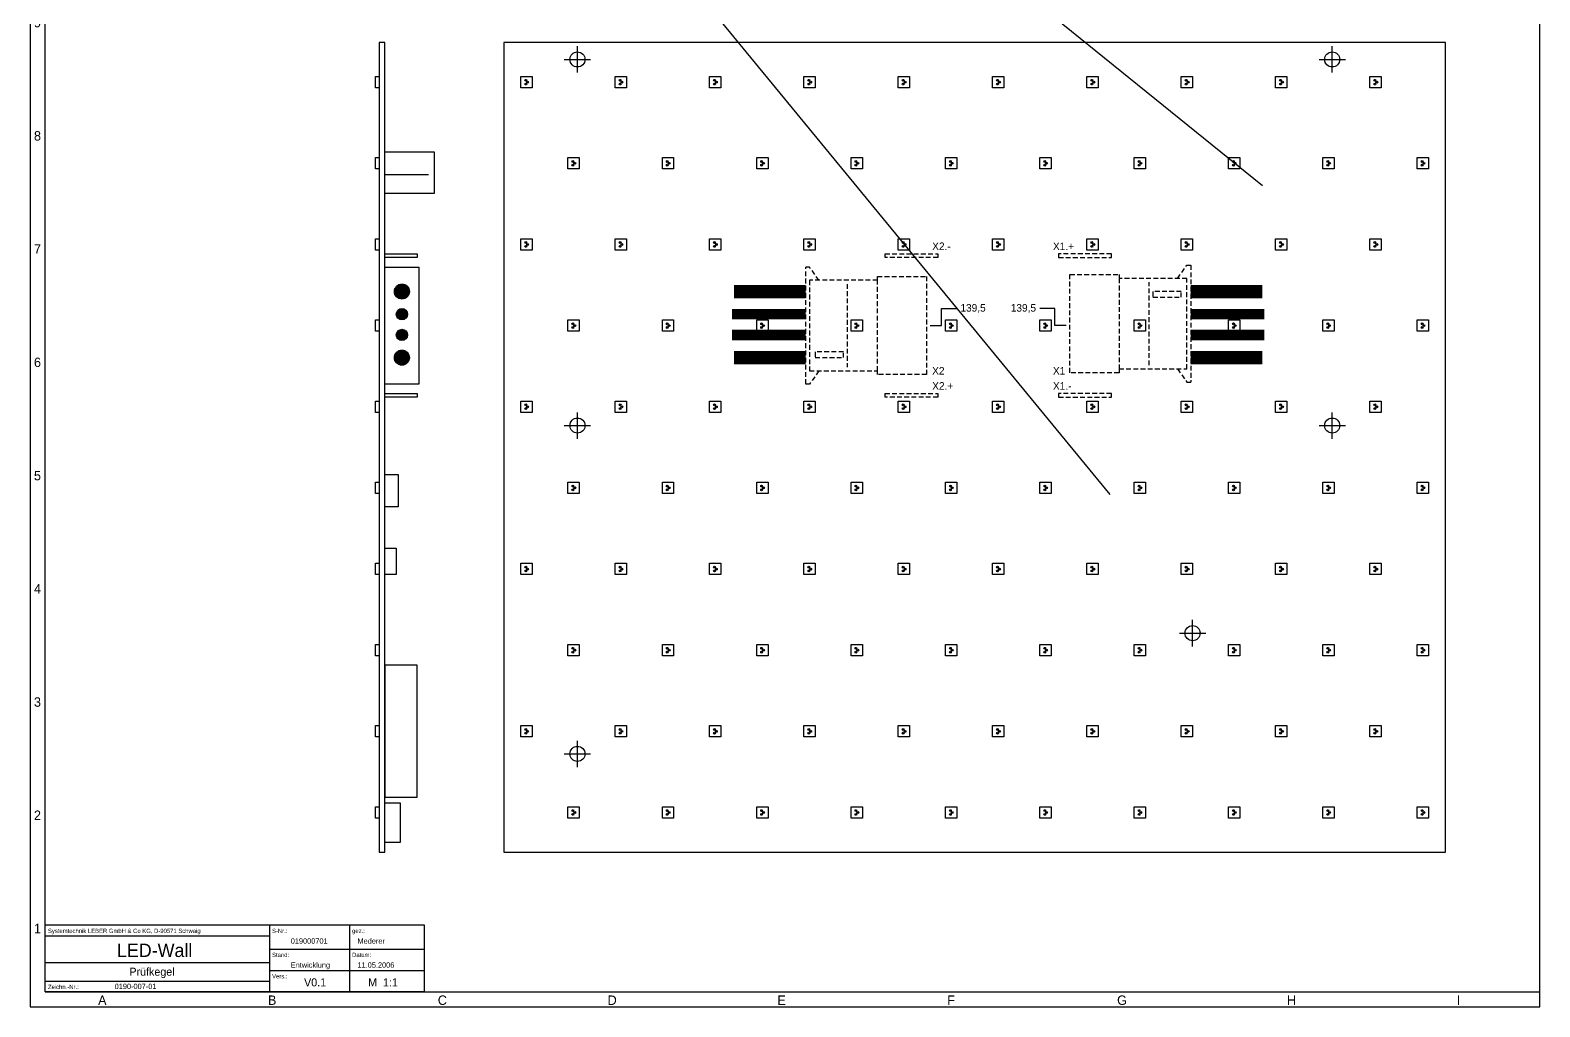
# Model space of a CAD drawing. Extents: x 1706 to 2109, y 700 to 1140.
# Drawn here: x 1705.6 to 2105.6, y 699.9 to 958.7 of the extents above; entities that cross this region are included whole.
import ezdxf
from ezdxf.enums import TextEntityAlignment as Align

# ---------------------------------------------------------------- set-up
doc = ezdxf.new("R2010")
doc.units = 0
doc.header["$LTSCALE"] = 0.2
doc.linetypes.add('VERDECKT', pattern=[9.525, 6.35, -3.175])
doc.layers.get('0').update_dxf_attribs({"linetype": 'CONTINUOUS'})
doc.layers.get('Defpoints').update_dxf_attribs({"linetype": 'CONTINUOUS'})
for name, color, linetype in [('Bemassung', 5, 'CONTINUOUS'), ('Platine', 7, 'CONTINUOUS'), ('RAHMEN', 5, 'CONTINUOUS'), ('Stecker Rückseite', 5, 'CONTINUOUS'), ('Strahlengang', 1, 'CONTINUOUS')]:
    doc.layers.add(name, color=color, linetype=linetype)
doc.dimstyles.get("Standard").update_dxf_attribs({"dimtxt": 2, "dimasz": 2, "dimexe": 1, "dimexo": 1, "dimgap": 0.5, "dimtad": 0, "dimdec": 1, "dimzin": 0, "dimtxsty": 'Standard', "dimcen": 0.5, "dimadec": 1, "dimazin": 0, "dimtfac": 1, "dimtdec": 1, "dimtofl": 0, "dimtmove": 0, "dimatfit": 3, "dimfxl": 0, "dimtolj": 1, "dimtzin": 0, "dimarcsym": 0})

# ---------------------------------------------------------------- blocks, each defined once
blk = doc.blocks.new('Schrift_N')
at = {"layer": 'RAHMEN'}
for p, q in [((41.87, 12.5), (41.87, 0)), ((56.87, 12.5), (56.87, 0)), ((-0.13, 10.5), (41.87, 10.5)), ((41.87, 8), (70.87, 8)), ((-0.13, 5.5), (41.87, 5.5)), ((41.87, 4), (70.87, 4)), ((-0.13, 2), (41.87, 2))]:
    blk.add_line(p, q, dxfattribs=at)
blk.add_lwpolyline([(-0.13, 12.5), (70.87, 12.5), (70.87, 0), (-0.13, 0)], close=True, dxfattribs=at)
for s, p in [('Systemtechnik LEBER GmbH & Co KG, D-90571 Schwaig', (0.37, 11)), ('S-Nr.:', (42.37, 11)), ('gez.:', (57.37, 11)), ('Stand:', (42.37, 6.5)), ('Datum:', (57.37, 6.5)), ('Vers.:', (42.37, 2.5)), ('Zeichn.-Nr.:', (0.37, 0.5))]:
    blk.add_text(s, height=0.8, dxfattribs=at).set_placement(p)
for tag, height, p in [('PROJEKT', 2.5, (20.37, 6.5)), ('BEZEICHNUNG', 1.5, (19.87, 3))]:
    blk.add_attdef(tag, text='', height=height, dxfattribs=at).set_placement(p, align=Align.CENTER)
for tag, p, height in [('SACHNUMMER', (45.87, 9), 1), ('BEARBEITER', (58.37, 9), 1), ('STAND', (45.87, 4.5), 1), ('DATUM', (58.37, 4.5), 1), ('ZEICHNG.-NR', (12.87, 0.5), 1), ('VERS', (48.37, 1), 1.5), ('MASST', (60.37, 1), 1.5)]:
    blk.add_attdef(tag, p, '', height=height, dxfattribs=at)
blk = doc.blocks.new('A3Q')
for q in [(4, 281), (400, 4)]:
    blk.add_line((4, 4), q)
blk.add_lwpolyline([(0, 0), (400, 0), (400, 281), (0, 281)], close=True)
for s, p in [('9', (1, 259.5)), ('8', (1, 229.5)), ('7', (1, 199.5)), ('6', (1, 169.5)), ('5', (1, 139.5)), ('4', (1, 109.5)), ('3', (1, 79.5)), ('2', (1, 49.5)), ('1', (1, 19.5)), ('A', (18, 0.5)), ('B', (63, 0.5)), ('C', (108, 0.5)), ('D', (153, 0.5)), ('E', (198, 0.5)), ('F', (243, 0.5)), ('G', (288, 0.5)), ('H', (333, 0.5)), ('I', (378, 0.5))]:
    blk.add_text(s, height=2.5).set_placement(p)
blk = doc.blocks.new('*D26')
at = {"layer": 'Bemassung', "color": 0, "lineweight": -2}
for p, q in [((1947.1, 880.4), (1947.1, 884.9)), ((1947.1, 884.9), (1951.1, 884.9)), ((1944.1, 880.4), (1947.1, 880.4))]:
    blk.add_line(p, q, dxfattribs=at)
at = {"layer": 'Defpoints', "color": 0}
for p in [(1951.1, 884.9), (1943.1, 880.4), (1831.1, 740.9)]:
    blk.add_point(p, dxfattribs=at)
at = {"layer": 'Bemassung', "color": 0, "insert": (1955.43, 884.9), "char_height": 2, "attachment_point": 5}
blk.add_mtext('\\A1;139,5', dxfattribs=at)
blk = doc.blocks.new('*D27')
at = {"layer": 'Bemassung', "color": 0, "lineweight": -2}
for p, q in [((1977.1, 884.9), (1973.1, 884.9)), ((1977.1, 880.4), (1977.1, 884.9)), ((1980.1, 880.4), (1977.1, 880.4))]:
    blk.add_line(p, q, dxfattribs=at)
at = {"layer": 'Defpoints', "color": 0}
for p in [(1973.1, 884.9), (1981.1, 880.4), (1831.1, 740.9)]:
    blk.add_point(p, dxfattribs=at)
at = {"layer": 'Bemassung', "color": 0, "insert": (1968.77, 884.9), "char_height": 2, "attachment_point": 5}
blk.add_mtext('\\A1;139,5', dxfattribs=at)

msp = doc.modelspace()

# ---------------------------------------------------------------- hatches: boundary and pattern name
at = {"layer": 'Platine'}
for color, points in [(1, [(1837.16, 945.38, 1), (1836.66, 945.38, 1)]), (5, [(1837.16, 944.38, 1), (1836.66, 944.38, 1)]), (3, [(1837.66, 944.88, 1), (1837.16, 944.88, 1)]), (1, [(1862.16, 945.38, 1), (1861.66, 945.38, 1)]), (5, [(1862.16, 944.38, 1), (1861.66, 944.38, 1)]), (3, [(1862.66, 944.88, 1), (1862.16, 944.88, 1)]), (1, [(1887.16, 945.38, 1), (1886.66, 945.38, 1)]), (5, [(1887.16, 944.38, 1), (1886.66, 944.38, 1)]), (3, [(1887.66, 944.88, 1), (1887.16, 944.88, 1)]), (1, [(1912.16, 945.38, 1), (1911.66, 945.38, 1)]), (5, [(1912.16, 944.38, 1), (1911.66, 944.38, 1)]), (3, [(1912.66, 944.88, 1), (1912.16, 944.88, 1)]), (1, [(1937.16, 945.38, 1), (1936.66, 945.38, 1)]), (5, [(1937.16, 944.38, 1), (1936.66, 944.38, 1)]), (3, [(1937.66, 944.88, 1), (1937.16, 944.88, 1)]), (1, [(1962.16, 945.38, 1), (1961.66, 945.38, 1)]), (5, [(1962.16, 944.38, 1), (1961.66, 944.38, 1)]), (3, [(1962.66, 944.88, 1), (1962.16, 944.88, 1)]), (1, [(1987.16, 945.38, 1), (1986.66, 945.38, 1)]), (5, [(1987.16, 944.38, 1), (1986.66, 944.38, 1)]), (3, [(1987.66, 944.88, 1), (1987.16, 944.88, 1)]), (1, [(2012.16, 945.38, 1), (2011.66, 945.38, 1)]), (5, [(2012.16, 944.38, 1), (2011.66, 944.38, 1)]), (3, [(2012.66, 944.88, 1), (2012.16, 944.88, 1)]), (1, [(2037.16, 945.38, 1), (2036.66, 945.38, 1)]), (5, [(2037.16, 944.38, 1), (2036.66, 944.38, 1)]), (3, [(2037.66, 944.88, 1), (2037.16, 944.88, 1)]), (1, [(2062.16, 945.38, 1), (2061.66, 945.38, 1)]), (5, [(2062.16, 944.38, 1), (2061.66, 944.38, 1)]), (3, [(2062.66, 944.88, 1), (2062.16, 944.88, 1)]), (1, [(1849.66, 923.88, 1), (1849.16, 923.88, 1)]), (1, [(1874.66, 923.88, 1), (1874.16, 923.88, 1)]), (1, [(1899.66, 923.88, 1), (1899.16, 923.88, 1)]), (1, [(1924.66, 923.88, 1), (1924.16, 923.88, 1)]), (1, [(1949.66, 923.88, 1), (1949.16, 923.88, 1)]), (1, [(1974.66, 923.88, 1), (1974.16, 923.88, 1)]), (1, [(1999.66, 923.88, 1), (1999.16, 923.88, 1)]), (1, [(2024.66, 923.88, 1), (2024.16, 923.88, 1)]), (1, [(2049.66, 923.88, 1), (2049.16, 923.88, 1)]), (1, [(2074.66, 923.88, 1), (2074.16, 923.88, 1)]), (5, [(1849.66, 922.88, 1), (1849.16, 922.88, 1)]), (3, [(1850.16, 923.38, 1), (1849.66, 923.38, 1)]), (5, [(1874.66, 922.88, 1), (1874.16, 922.88, 1)]), (3, [(1875.16, 923.38, 1), (1874.66, 923.38, 1)]), (5, [(1899.66, 922.88, 1), (1899.16, 922.88, 1)]), (3, [(1900.16, 923.38, 1), (1899.66, 923.38, 1)]), (5, [(1924.66, 922.88, 1), (1924.16, 922.88, 1)]), (3, [(1925.16, 923.38, 1), (1924.66, 923.38, 1)]), (5, [(1949.66, 922.88, 1), (1949.16, 922.88, 1)]), (3, [(1950.16, 923.38, 1), (1949.66, 923.38, 1)]), (5, [(1974.66, 922.88, 1), (1974.16, 922.88, 1)]), (3, [(1975.16, 923.38, 1), (1974.66, 923.38, 1)]), (5, [(1999.66, 922.88, 1), (1999.16, 922.88, 1)]), (3, [(2000.16, 923.38, 1), (1999.66, 923.38, 1)]), (5, [(2024.66, 922.88, 1), (2024.16, 922.88, 1)]), (3, [(2025.16, 923.38, 1), (2024.66, 923.38, 1)]), (5, [(2049.66, 922.88, 1), (2049.16, 922.88, 1)]), (3, [(2050.16, 923.38, 1), (2049.66, 923.38, 1)]), (5, [(2074.66, 922.88, 1), (2074.16, 922.88, 1)]), (3, [(2075.16, 923.38, 1), (2074.66, 923.38, 1)]), (1, [(1837.16, 902.38, 1), (1836.66, 902.38, 1)]), (5, [(1837.16, 901.38, 1), (1836.66, 901.38, 1)]), (3, [(1837.66, 901.88, 1), (1837.16, 901.88, 1)]), (1, [(1862.16, 902.38, 1), (1861.66, 902.38, 1)]), (5, [(1862.16, 901.38, 1), (1861.66, 901.38, 1)]), (3, [(1862.66, 901.88, 1), (1862.16, 901.88, 1)]), (1, [(1887.16, 902.38, 1), (1886.66, 902.38, 1)]), (5, [(1887.16, 901.38, 1), (1886.66, 901.38, 1)]), (3, [(1887.66, 901.88, 1), (1887.16, 901.88, 1)]), (1, [(1912.16, 902.38, 1), (1911.66, 902.38, 1)]), (5, [(1912.16, 901.38, 1), (1911.66, 901.38, 1)]), (3, [(1912.66, 901.88, 1), (1912.16, 901.88, 1)]), (1, [(1937.16, 902.38, 1), (1936.66, 902.38, 1)]), (5, [(1937.16, 901.38, 1), (1936.66, 901.38, 1)]), (3, [(1937.66, 901.88, 1), (1937.16, 901.88, 1)]), (1, [(1962.16, 902.38, 1), (1961.66, 902.38, 1)]), (5, [(1962.16, 901.38, 1), (1961.66, 901.38, 1)]), (3, [(1962.66, 901.88, 1), (1962.16, 901.88, 1)]), (1, [(1987.16, 902.38, 1), (1986.66, 902.38, 1)]), (5, [(1987.16, 901.38, 1), (1986.66, 901.38, 1)]), (3, [(1987.66, 901.88, 1), (1987.16, 901.88, 1)]), (1, [(2012.16, 902.38, 1), (2011.66, 902.38, 1)]), (5, [(2012.16, 901.38, 1), (2011.66, 901.38, 1)]), (3, [(2012.66, 901.88, 1), (2012.16, 901.88, 1)]), (1, [(2037.16, 902.38, 1), (2036.66, 902.38, 1)]), (5, [(2037.16, 901.38, 1), (2036.66, 901.38, 1)]), (3, [(2037.66, 901.88, 1), (2037.16, 901.88, 1)]), (1, [(2062.16, 902.38, 1), (2061.66, 902.38, 1)]), (5, [(2062.16, 901.38, 1), (2061.66, 901.38, 1)]), (3, [(2062.66, 901.88, 1), (2062.16, 901.88, 1)]), (1, [(1849.66, 880.88, 1), (1849.16, 880.88, 1)]), (5, [(1849.66, 879.88, 1), (1849.16, 879.88, 1)]), (3, [(1850.16, 880.38, 1), (1849.66, 880.38, 1)]), (1, [(1874.66, 880.88, 1), (1874.16, 880.88, 1)]), (5, [(1874.66, 879.88, 1), (1874.16, 879.88, 1)]), (3, [(1875.16, 880.38, 1), (1874.66, 880.38, 1)]), (1, [(1899.66, 880.88, 1), (1899.16, 880.88, 1)]), (5, [(1899.66, 879.88, 1), (1899.16, 879.88, 1)]), (3, [(1900.16, 880.38, 1), (1899.66, 880.38, 1)]), (1, [(1924.66, 880.88, 1), (1924.16, 880.88, 1)]), (5, [(1924.66, 879.88, 1), (1924.16, 879.88, 1)]), (3, [(1925.16, 880.38, 1), (1924.66, 880.38, 1)]), (1, [(1949.66, 880.88, 1), (1949.16, 880.88, 1)]), (5, [(1949.66, 879.88, 1), (1949.16, 879.88, 1)]), (3, [(1950.16, 880.38, 1), (1949.66, 880.38, 1)]), (1, [(1974.66, 880.88, 1), (1974.16, 880.88, 1)]), (5, [(1974.66, 879.88, 1), (1974.16, 879.88, 1)]), (3, [(1975.16, 880.38, 1), (1974.66, 880.38, 1)]), (1, [(1999.66, 880.88, 1), (1999.16, 880.88, 1)]), (5, [(1999.66, 879.88, 1), (1999.16, 879.88, 1)]), (3, [(2000.16, 880.38, 1), (1999.66, 880.38, 1)]), (1, [(2024.66, 880.88, 1), (2024.16, 880.88, 1)]), (5, [(2024.66, 879.88, 1), (2024.16, 879.88, 1)]), (3, [(2025.16, 880.38, 1), (2024.66, 880.38, 1)]), (1, [(2049.66, 880.88, 1), (2049.16, 880.88, 1)]), (5, [(2049.66, 879.88, 1), (2049.16, 879.88, 1)]), (3, [(2050.16, 880.38, 1), (2049.66, 880.38, 1)]), (1, [(2074.66, 880.88, 1), (2074.16, 880.88, 1)]), (5, [(2074.66, 879.88, 1), (2074.16, 879.88, 1)]), (3, [(2075.16, 880.38, 1), (2074.66, 880.38, 1)]), (1, [(1837.16, 859.38, 1), (1836.66, 859.38, 1)]), (5, [(1837.16, 858.38, 1), (1836.66, 858.38, 1)]), (3, [(1837.66, 858.88, 1), (1837.16, 858.88, 1)]), (1, [(1862.16, 859.38, 1), (1861.66, 859.38, 1)]), (5, [(1862.16, 858.38, 1), (1861.66, 858.38, 1)]), (3, [(1862.66, 858.88, 1), (1862.16, 858.88, 1)]), (1, [(1887.16, 859.38, 1), (1886.66, 859.38, 1)]), (5, [(1887.16, 858.38, 1), (1886.66, 858.38, 1)]), (3, [(1887.66, 858.88, 1), (1887.16, 858.88, 1)]), (1, [(1912.16, 859.38, 1), (1911.66, 859.38, 1)]), (5, [(1912.16, 858.38, 1), (1911.66, 858.38, 1)]), (3, [(1912.66, 858.88, 1), (1912.16, 858.88, 1)]), (1, [(1937.16, 859.38, 1), (1936.66, 859.38, 1)]), (5, [(1937.16, 858.38, 1), (1936.66, 858.38, 1)]), (3, [(1937.66, 858.88, 1), (1937.16, 858.88, 1)]), (1, [(1962.16, 859.38, 1), (1961.66, 859.38, 1)]), (5, [(1962.16, 858.38, 1), (1961.66, 858.38, 1)]), (3, [(1962.66, 858.88, 1), (1962.16, 858.88, 1)]), (1, [(1987.16, 859.38, 1), (1986.66, 859.38, 1)]), (5, [(1987.16, 858.38, 1), (1986.66, 858.38, 1)]), (3, [(1987.66, 858.88, 1), (1987.16, 858.88, 1)]), (1, [(2012.16, 859.38, 1), (2011.66, 859.38, 1)]), (5, [(2012.16, 858.38, 1), (2011.66, 858.38, 1)]), (3, [(2012.66, 858.88, 1), (2012.16, 858.88, 1)]), (1, [(2037.16, 859.38, 1), (2036.66, 859.38, 1)]), (5, [(2037.16, 858.38, 1), (2036.66, 858.38, 1)]), (3, [(2037.66, 858.88, 1), (2037.16, 858.88, 1)]), (1, [(2062.16, 859.38, 1), (2061.66, 859.38, 1)]), (5, [(2062.16, 858.38, 1), (2061.66, 858.38, 1)]), (3, [(2062.66, 858.88, 1), (2062.16, 858.88, 1)]), (1, [(1849.66, 837.88, 1), (1849.16, 837.88, 1)]), (5, [(1849.66, 836.88, 1), (1849.16, 836.88, 1)]), (3, [(1850.16, 837.38, 1), (1849.66, 837.38, 1)]), (1, [(1874.66, 837.88, 1), (1874.16, 837.88, 1)]), (5, [(1874.66, 836.88, 1), (1874.16, 836.88, 1)]), (3, [(1875.16, 837.38, 1), (1874.66, 837.38, 1)]), (1, [(1899.66, 837.88, 1), (1899.16, 837.88, 1)]), (5, [(1899.66, 836.88, 1), (1899.16, 836.88, 1)]), (3, [(1900.16, 837.38, 1), (1899.66, 837.38, 1)]), (1, [(1924.66, 837.88, 1), (1924.16, 837.88, 1)]), (5, [(1924.66, 836.88, 1), (1924.16, 836.88, 1)]), (3, [(1925.16, 837.38, 1), (1924.66, 837.38, 1)]), (1, [(1949.66, 837.88, 1), (1949.16, 837.88, 1)]), (5, [(1949.66, 836.88, 1), (1949.16, 836.88, 1)]), (3, [(1950.16, 837.38, 1), (1949.66, 837.38, 1)]), (1, [(1974.66, 837.88, 1), (1974.16, 837.88, 1)]), (5, [(1974.66, 836.88, 1), (1974.16, 836.88, 1)]), (3, [(1975.16, 837.38, 1), (1974.66, 837.38, 1)]), (1, [(1999.66, 837.88, 1), (1999.16, 837.88, 1)]), (5, [(1999.66, 836.88, 1), (1999.16, 836.88, 1)]), (3, [(2000.16, 837.38, 1), (1999.66, 837.38, 1)]), (1, [(2024.66, 837.88, 1), (2024.16, 837.88, 1)]), (5, [(2024.66, 836.88, 1), (2024.16, 836.88, 1)]), (3, [(2025.16, 837.38, 1), (2024.66, 837.38, 1)]), (1, [(2049.66, 837.88, 1), (2049.16, 837.88, 1)]), (5, [(2049.66, 836.88, 1), (2049.16, 836.88, 1)]), (3, [(2050.16, 837.38, 1), (2049.66, 837.38, 1)]), (1, [(2074.66, 837.88, 1), (2074.16, 837.88, 1)]), (5, [(2074.66, 836.88, 1), (2074.16, 836.88, 1)]), (3, [(2075.16, 837.38, 1), (2074.66, 837.38, 1)]), (1, [(1837.16, 816.38, 1), (1836.66, 816.38, 1)]), (3, [(1837.66, 815.88, 1), (1837.16, 815.88, 1)]), (1, [(1862.16, 816.38, 1), (1861.66, 816.38, 1)]), (3, [(1862.66, 815.88, 1), (1862.16, 815.88, 1)]), (1, [(1887.16, 816.38, 1), (1886.66, 816.38, 1)]), (3, [(1887.66, 815.88, 1), (1887.16, 815.88, 1)]), (1, [(1912.16, 816.38, 1), (1911.66, 816.38, 1)]), (3, [(1912.66, 815.88, 1), (1912.16, 815.88, 1)]), (1, [(1937.16, 816.38, 1), (1936.66, 816.38, 1)]), (3, [(1937.66, 815.88, 1), (1937.16, 815.88, 1)]), (1, [(1962.16, 816.38, 1), (1961.66, 816.38, 1)]), (3, [(1962.66, 815.88, 1), (1962.16, 815.88, 1)]), (1, [(1987.16, 816.38, 1), (1986.66, 816.38, 1)]), (3, [(1987.66, 815.88, 1), (1987.16, 815.88, 1)]), (1, [(2012.16, 816.38, 1), (2011.66, 816.38, 1)]), (3, [(2012.66, 815.88, 1), (2012.16, 815.88, 1)]), (1, [(2037.16, 816.38, 1), (2036.66, 816.38, 1)]), (3, [(2037.66, 815.88, 1), (2037.16, 815.88, 1)]), (1, [(2062.16, 816.38, 1), (2061.66, 816.38, 1)]), (3, [(2062.66, 815.88, 1), (2062.16, 815.88, 1)]), (5, [(1837.16, 815.38, 1), (1836.66, 815.38, 1)]), (5, [(1862.16, 815.38, 1), (1861.66, 815.38, 1)]), (5, [(1887.16, 815.38, 1), (1886.66, 815.38, 1)]), (5, [(1912.16, 815.38, 1), (1911.66, 815.38, 1)]), (5, [(1937.16, 815.38, 1), (1936.66, 815.38, 1)]), (5, [(1962.16, 815.38, 1), (1961.66, 815.38, 1)]), (5, [(1987.16, 815.38, 1), (1986.66, 815.38, 1)]), (5, [(2012.16, 815.38, 1), (2011.66, 815.38, 1)]), (5, [(2037.16, 815.38, 1), (2036.66, 815.38, 1)]), (5, [(2062.16, 815.38, 1), (2061.66, 815.38, 1)]), (1, [(1849.66, 794.88, 1), (1849.16, 794.88, 1)]), (5, [(1849.66, 793.88, 1), (1849.16, 793.88, 1)]), (3, [(1850.16, 794.38, 1), (1849.66, 794.38, 1)]), (1, [(1874.66, 794.88, 1), (1874.16, 794.88, 1)]), (5, [(1874.66, 793.88, 1), (1874.16, 793.88, 1)]), (3, [(1875.16, 794.38, 1), (1874.66, 794.38, 1)]), (1, [(1899.66, 794.88, 1), (1899.16, 794.88, 1)]), (5, [(1899.66, 793.88, 1), (1899.16, 793.88, 1)]), (3, [(1900.16, 794.38, 1), (1899.66, 794.38, 1)]), (1, [(1924.66, 794.88, 1), (1924.16, 794.88, 1)]), (5, [(1924.66, 793.88, 1), (1924.16, 793.88, 1)]), (3, [(1925.16, 794.38, 1), (1924.66, 794.38, 1)]), (1, [(1949.66, 794.88, 1), (1949.16, 794.88, 1)]), (5, [(1949.66, 793.88, 1), (1949.16, 793.88, 1)]), (3, [(1950.16, 794.38, 1), (1949.66, 794.38, 1)]), (1, [(1974.66, 794.88, 1), (1974.16, 794.88, 1)]), (5, [(1974.66, 793.88, 1), (1974.16, 793.88, 1)]), (3, [(1975.16, 794.38, 1), (1974.66, 794.38, 1)]), (1, [(1999.66, 794.88, 1), (1999.16, 794.88, 1)]), (5, [(1999.66, 793.88, 1), (1999.16, 793.88, 1)]), (3, [(2000.16, 794.38, 1), (1999.66, 794.38, 1)]), (1, [(2024.66, 794.88, 1), (2024.16, 794.88, 1)]), (5, [(2024.66, 793.88, 1), (2024.16, 793.88, 1)]), (3, [(2025.16, 794.38, 1), (2024.66, 794.38, 1)]), (1, [(2049.66, 794.88, 1), (2049.16, 794.88, 1)]), (5, [(2049.66, 793.88, 1), (2049.16, 793.88, 1)]), (3, [(2050.16, 794.38, 1), (2049.66, 794.38, 1)]), (1, [(2074.66, 794.88, 1), (2074.16, 794.88, 1)]), (5, [(2074.66, 793.88, 1), (2074.16, 793.88, 1)]), (3, [(2075.16, 794.38, 1), (2074.66, 794.38, 1)]), (1, [(1837.16, 773.38, 1), (1836.66, 773.38, 1)]), (5, [(1837.16, 772.38, 1), (1836.66, 772.38, 1)]), (3, [(1837.66, 772.88, 1), (1837.16, 772.88, 1)]), (1, [(1862.16, 773.38, 1), (1861.66, 773.38, 1)]), (5, [(1862.16, 772.38, 1), (1861.66, 772.38, 1)]), (3, [(1862.66, 772.88, 1), (1862.16, 772.88, 1)]), (1, [(1887.16, 773.38, 1), (1886.66, 773.38, 1)]), (5, [(1887.16, 772.38, 1), (1886.66, 772.38, 1)]), (3, [(1887.66, 772.88, 1), (1887.16, 772.88, 1)]), (1, [(1912.16, 773.38, 1), (1911.66, 773.38, 1)]), (5, [(1912.16, 772.38, 1), (1911.66, 772.38, 1)]), (3, [(1912.66, 772.88, 1), (1912.16, 772.88, 1)]), (1, [(1937.16, 773.38, 1), (1936.66, 773.38, 1)]), (5, [(1937.16, 772.38, 1), (1936.66, 772.38, 1)]), (3, [(1937.66, 772.88, 1), (1937.16, 772.88, 1)]), (1, [(1962.16, 773.38, 1), (1961.66, 773.38, 1)]), (5, [(1962.16, 772.38, 1), (1961.66, 772.38, 1)]), (3, [(1962.66, 772.88, 1), (1962.16, 772.88, 1)]), (1, [(1987.16, 773.38, 1), (1986.66, 773.38, 1)]), (5, [(1987.16, 772.38, 1), (1986.66, 772.38, 1)]), (3, [(1987.66, 772.88, 1), (1987.16, 772.88, 1)]), (1, [(2012.16, 773.38, 1), (2011.66, 773.38, 1)]), (5, [(2012.16, 772.38, 1), (2011.66, 772.38, 1)]), (3, [(2012.66, 772.88, 1), (2012.16, 772.88, 1)]), (1, [(2037.16, 773.38, 1), (2036.66, 773.38, 1)]), (5, [(2037.16, 772.38, 1), (2036.66, 772.38, 1)]), (3, [(2037.66, 772.88, 1), (2037.16, 772.88, 1)]), (1, [(2062.16, 773.38, 1), (2061.66, 773.38, 1)]), (5, [(2062.16, 772.38, 1), (2061.66, 772.38, 1)]), (3, [(2062.66, 772.88, 1), (2062.16, 772.88, 1)]), (1, [(1849.66, 751.88, 1), (1849.16, 751.88, 1)]), (1, [(1874.66, 751.88, 1), (1874.16, 751.88, 1)]), (1, [(1899.66, 751.88, 1), (1899.16, 751.88, 1)]), (1, [(1924.66, 751.88, 1), (1924.16, 751.88, 1)]), (1, [(1949.66, 751.88, 1), (1949.16, 751.88, 1)]), (1, [(1974.66, 751.88, 1), (1974.16, 751.88, 1)]), (1, [(1999.66, 751.88, 1), (1999.16, 751.88, 1)]), (1, [(2024.66, 751.88, 1), (2024.16, 751.88, 1)]), (1, [(2049.66, 751.88, 1), (2049.16, 751.88, 1)]), (1, [(2074.66, 751.88, 1), (2074.16, 751.88, 1)]), (5, [(1849.66, 750.88, 1), (1849.16, 750.88, 1)]), (3, [(1850.16, 751.38, 1), (1849.66, 751.38, 1)]), (5, [(1874.66, 750.88, 1), (1874.16, 750.88, 1)]), (3, [(1875.16, 751.38, 1), (1874.66, 751.38, 1)]), (5, [(1899.66, 750.88, 1), (1899.16, 750.88, 1)]), (3, [(1900.16, 751.38, 1), (1899.66, 751.38, 1)]), (5, [(1924.66, 750.88, 1), (1924.16, 750.88, 1)]), (3, [(1925.16, 751.38, 1), (1924.66, 751.38, 1)]), (5, [(1949.66, 750.88, 1), (1949.16, 750.88, 1)]), (3, [(1950.16, 751.38, 1), (1949.66, 751.38, 1)]), (5, [(1974.66, 750.88, 1), (1974.16, 750.88, 1)]), (3, [(1975.16, 751.38, 1), (1974.66, 751.38, 1)]), (5, [(1999.66, 750.88, 1), (1999.16, 750.88, 1)]), (3, [(2000.16, 751.38, 1), (1999.66, 751.38, 1)]), (5, [(2024.66, 750.88, 1), (2024.16, 750.88, 1)]), (3, [(2025.16, 751.38, 1), (2024.66, 751.38, 1)]), (5, [(2049.66, 750.88, 1), (2049.16, 750.88, 1)]), (3, [(2050.16, 751.38, 1), (2049.66, 751.38, 1)]), (5, [(2074.66, 750.88, 1), (2074.16, 750.88, 1)]), (3, [(2075.16, 751.38, 1), (2074.66, 751.38, 1)])]:
    msp.add_hatch(color=color, dxfattribs=at).paths.add_polyline_path(points)
at = {"layer": 'Stecker Rückseite'}
for color, points in [(1, [(1806.1, 889.4, 1), (1802.1, 889.4, 1)]), (3, [(1805.6, 883.4, 1), (1802.6, 883.4, 1)]), (5, [(1805.6, 877.9, 1), (1802.6, 877.9, 1)]), (7, [(1806.1, 871.9, 1), (1802.1, 871.9, 1)])]:
    msp.add_hatch(color=color, dxfattribs=at).paths.add_polyline_path(points)

# ---------------------------------------------------------------- linework, layer by layer
at = {"layer": 'Platine'}
for p, q in [((1831.1, 955.4), (1831.1, 740.9)), ((2080.6, 955.4), (1831.1, 955.4)), ((1850.6, 947.4), (1850.6, 954.4)), ((2050.6, 947.4), (2050.6, 954.4)), ((2080.6, 740.9), (2080.6, 955.4)), ((1847.1, 950.9), (1854.1, 950.9)), ((2047.1, 950.9), (2054.1, 950.9)), ((1799.6, 920.4), (1811.1, 920.4)), ((1850.6, 850.4), (1850.6, 857.4)), ((2050.6, 850.4), (2050.6, 857.4)), ((1847.1, 853.9), (1854.1, 853.9)), ((2047.1, 853.9), (2054.1, 853.9)), ((2013.6, 795.4), (2013.6, 802.4)), ((2010.1, 798.9), (2017.1, 798.9)), ((1850.6, 763.4), (1850.6, 770.4)), ((1847.1, 766.9), (1854.1, 766.9)), ((1831.1, 740.9), (2080.6, 740.9))]:
    msp.add_line(p, q, dxfattribs=at)
for points in [[(1798.1, 740.9), (1799.6, 740.9), (1799.6, 955.4), (1798.1, 955.4)], [(1798.1, 943.4), (1797.1, 943.4), (1797.1, 946.4), (1798.1, 946.4)], [(1835.6, 946.4), (1838.6, 946.4), (1838.6, 943.4), (1835.6, 943.4)], [(1860.6, 946.4), (1863.6, 946.4), (1863.6, 943.4), (1860.6, 943.4)], [(1885.6, 946.4), (1888.6, 946.4), (1888.6, 943.4), (1885.6, 943.4)], [(1910.6, 946.4), (1913.6, 946.4), (1913.6, 943.4), (1910.6, 943.4)], [(1935.6, 946.4), (1938.6, 946.4), (1938.6, 943.4), (1935.6, 943.4)], [(1960.6, 946.4), (1963.6, 946.4), (1963.6, 943.4), (1960.6, 943.4)], [(1985.6, 946.4), (1988.6, 946.4), (1988.6, 943.4), (1985.6, 943.4)], [(2010.6, 946.4), (2013.6, 946.4), (2013.6, 943.4), (2010.6, 943.4)], [(2035.6, 946.4), (2038.6, 946.4), (2038.6, 943.4), (2035.6, 943.4)], [(2060.6, 946.4), (2063.6, 946.4), (2063.6, 943.4), (2060.6, 943.4)], [(1798.1, 921.9), (1797.1, 921.9), (1797.1, 924.9), (1798.1, 924.9)], [(1799.6, 926.4), (1812.6, 926.4), (1812.6, 915.4), (1799.6, 915.4)], [(1848.1, 924.9), (1851.1, 924.9), (1851.1, 921.9), (1848.1, 921.9)], [(1873.1, 924.9), (1876.1, 924.9), (1876.1, 921.9), (1873.1, 921.9)], [(1898.1, 924.9), (1901.1, 924.9), (1901.1, 921.9), (1898.1, 921.9)], [(1923.1, 924.9), (1926.1, 924.9), (1926.1, 921.9), (1923.1, 921.9)], [(1948.1, 924.9), (1951.1, 924.9), (1951.1, 921.9), (1948.1, 921.9)], [(1973.1, 924.9), (1976.1, 924.9), (1976.1, 921.9), (1973.1, 921.9)], [(1998.1, 924.9), (2001.1, 924.9), (2001.1, 921.9), (1998.1, 921.9)], [(2023.1, 924.9), (2026.1, 924.9), (2026.1, 921.9), (2023.1, 921.9)], [(2048.1, 924.9), (2051.1, 924.9), (2051.1, 921.9), (2048.1, 921.9)], [(2073.1, 924.9), (2076.1, 924.9), (2076.1, 921.9), (2073.1, 921.9)], [(1798.1, 900.4), (1797.1, 900.4), (1797.1, 903.4), (1798.1, 903.4)], [(1835.6, 903.4), (1838.6, 903.4), (1838.6, 900.4), (1835.6, 900.4)], [(1860.6, 903.4), (1863.6, 903.4), (1863.6, 900.4), (1860.6, 900.4)], [(1885.6, 903.4), (1888.6, 903.4), (1888.6, 900.4), (1885.6, 900.4)], [(1910.6, 903.4), (1913.6, 903.4), (1913.6, 900.4), (1910.6, 900.4)], [(1935.6, 903.4), (1938.6, 903.4), (1938.6, 900.4), (1935.6, 900.4)], [(1960.6, 903.4), (1963.6, 903.4), (1963.6, 900.4), (1960.6, 900.4)], [(1985.6, 903.4), (1988.6, 903.4), (1988.6, 900.4), (1985.6, 900.4)], [(2010.6, 903.4), (2013.6, 903.4), (2013.6, 900.4), (2010.6, 900.4)], [(2035.6, 903.4), (2038.6, 903.4), (2038.6, 900.4), (2035.6, 900.4)], [(2060.6, 903.4), (2063.6, 903.4), (2063.6, 900.4), (2060.6, 900.4)], [(1798.1, 878.9), (1797.1, 878.9), (1797.1, 881.9), (1798.1, 881.9)], [(1848.1, 881.9), (1851.1, 881.9), (1851.1, 878.9), (1848.1, 878.9)], [(1873.1, 881.9), (1876.1, 881.9), (1876.1, 878.9), (1873.1, 878.9)], [(1898.1, 881.9), (1901.1, 881.9), (1901.1, 878.9), (1898.1, 878.9)], [(1923.1, 881.9), (1926.1, 881.9), (1926.1, 878.9), (1923.1, 878.9)], [(1948.1, 881.9), (1951.1, 881.9), (1951.1, 878.9), (1948.1, 878.9)], [(1973.1, 881.9), (1976.1, 881.9), (1976.1, 878.9), (1973.1, 878.9)], [(1998.1, 881.9), (2001.1, 881.9), (2001.1, 878.9), (1998.1, 878.9)], [(2023.1, 881.9), (2026.1, 881.9), (2026.1, 878.9), (2023.1, 878.9)], [(2048.1, 881.9), (2051.1, 881.9), (2051.1, 878.9), (2048.1, 878.9)], [(2073.1, 881.9), (2076.1, 881.9), (2076.1, 878.9), (2073.1, 878.9)], [(1798.1, 857.4), (1797.1, 857.4), (1797.1, 860.4), (1798.1, 860.4)], [(1835.6, 860.4), (1838.6, 860.4), (1838.6, 857.4), (1835.6, 857.4)], [(1860.6, 860.4), (1863.6, 860.4), (1863.6, 857.4), (1860.6, 857.4)], [(1885.6, 860.4), (1888.6, 860.4), (1888.6, 857.4), (1885.6, 857.4)], [(1910.6, 860.4), (1913.6, 860.4), (1913.6, 857.4), (1910.6, 857.4)], [(1935.6, 860.4), (1938.6, 860.4), (1938.6, 857.4), (1935.6, 857.4)], [(1960.6, 860.4), (1963.6, 860.4), (1963.6, 857.4), (1960.6, 857.4)], [(1985.6, 860.4), (1988.6, 860.4), (1988.6, 857.4), (1985.6, 857.4)], [(2010.6, 860.4), (2013.6, 860.4), (2013.6, 857.4), (2010.6, 857.4)], [(2035.6, 860.4), (2038.6, 860.4), (2038.6, 857.4), (2035.6, 857.4)], [(2060.6, 860.4), (2063.6, 860.4), (2063.6, 857.4), (2060.6, 857.4)], [(1799.6, 840.9), (1803.1, 840.9), (1803.1, 832.4), (1799.6, 832.4)], [(1798.1, 835.9), (1797.1, 835.9), (1797.1, 838.9), (1798.1, 838.9)], [(1848.1, 838.9), (1851.1, 838.9), (1851.1, 835.9), (1848.1, 835.9)], [(1873.1, 838.9), (1876.1, 838.9), (1876.1, 835.9), (1873.1, 835.9)], [(1898.1, 838.9), (1901.1, 838.9), (1901.1, 835.9), (1898.1, 835.9)], [(1923.1, 838.9), (1926.1, 838.9), (1926.1, 835.9), (1923.1, 835.9)], [(1948.1, 838.9), (1951.1, 838.9), (1951.1, 835.9), (1948.1, 835.9)], [(1973.1, 838.9), (1976.1, 838.9), (1976.1, 835.9), (1973.1, 835.9)], [(1998.1, 838.9), (2001.1, 838.9), (2001.1, 835.9), (1998.1, 835.9)], [(2023.1, 838.9), (2026.1, 838.9), (2026.1, 835.9), (2023.1, 835.9)], [(2048.1, 838.9), (2051.1, 838.9), (2051.1, 835.9), (2048.1, 835.9)], [(2073.1, 838.9), (2076.1, 838.9), (2076.1, 835.9), (2073.1, 835.9)], [(1799.6, 821.4), (1802.6, 821.4), (1802.6, 814.4), (1799.6, 814.4)], [(1798.1, 814.4), (1797.1, 814.4), (1797.1, 817.4), (1798.1, 817.4)], [(1835.6, 817.4), (1838.6, 817.4), (1838.6, 814.4), (1835.6, 814.4)], [(1860.6, 817.4), (1863.6, 817.4), (1863.6, 814.4), (1860.6, 814.4)], [(1885.6, 817.4), (1888.6, 817.4), (1888.6, 814.4), (1885.6, 814.4)], [(1910.6, 817.4), (1913.6, 817.4), (1913.6, 814.4), (1910.6, 814.4)], [(1935.6, 817.4), (1938.6, 817.4), (1938.6, 814.4), (1935.6, 814.4)], [(1960.6, 817.4), (1963.6, 817.4), (1963.6, 814.4), (1960.6, 814.4)], [(1985.6, 817.4), (1988.6, 817.4), (1988.6, 814.4), (1985.6, 814.4)], [(2010.6, 817.4), (2013.6, 817.4), (2013.6, 814.4), (2010.6, 814.4)], [(2035.6, 817.4), (2038.6, 817.4), (2038.6, 814.4), (2035.6, 814.4)], [(2060.6, 817.4), (2063.6, 817.4), (2063.6, 814.4), (2060.6, 814.4)], [(1798.1, 792.9), (1797.1, 792.9), (1797.1, 795.9), (1798.1, 795.9)], [(1848.1, 795.9), (1851.1, 795.9), (1851.1, 792.9), (1848.1, 792.9)], [(1873.1, 795.9), (1876.1, 795.9), (1876.1, 792.9), (1873.1, 792.9)], [(1898.1, 795.9), (1901.1, 795.9), (1901.1, 792.9), (1898.1, 792.9)], [(1923.1, 795.9), (1926.1, 795.9), (1926.1, 792.9), (1923.1, 792.9)], [(1948.1, 795.9), (1951.1, 795.9), (1951.1, 792.9), (1948.1, 792.9)], [(1973.1, 795.9), (1976.1, 795.9), (1976.1, 792.9), (1973.1, 792.9)], [(1998.1, 795.9), (2001.1, 795.9), (2001.1, 792.9), (1998.1, 792.9)], [(2023.1, 795.9), (2026.1, 795.9), (2026.1, 792.9), (2023.1, 792.9)], [(2048.1, 795.9), (2051.1, 795.9), (2051.1, 792.9), (2048.1, 792.9)], [(2073.1, 795.9), (2076.1, 795.9), (2076.1, 792.9), (2073.1, 792.9)], [(1799.6, 755.4), (1808.1, 755.4), (1808.1, 790.4), (1799.6, 790.4)], [(1798.1, 771.4), (1797.1, 771.4), (1797.1, 774.4), (1798.1, 774.4)], [(1835.6, 774.4), (1838.6, 774.4), (1838.6, 771.4), (1835.6, 771.4)], [(1860.6, 774.4), (1863.6, 774.4), (1863.6, 771.4), (1860.6, 771.4)], [(1885.6, 774.4), (1888.6, 774.4), (1888.6, 771.4), (1885.6, 771.4)], [(1910.6, 774.4), (1913.6, 774.4), (1913.6, 771.4), (1910.6, 771.4)], [(1935.6, 774.4), (1938.6, 774.4), (1938.6, 771.4), (1935.6, 771.4)], [(1960.6, 774.4), (1963.6, 774.4), (1963.6, 771.4), (1960.6, 771.4)], [(1985.6, 774.4), (1988.6, 774.4), (1988.6, 771.4), (1985.6, 771.4)], [(2010.6, 774.4), (2013.6, 774.4), (2013.6, 771.4), (2010.6, 771.4)], [(2035.6, 774.4), (2038.6, 774.4), (2038.6, 771.4), (2035.6, 771.4)], [(2060.6, 774.4), (2063.6, 774.4), (2063.6, 771.4), (2060.6, 771.4)], [(1798.1, 749.9), (1797.1, 749.9), (1797.1, 752.9), (1798.1, 752.9)], [(1799.6, 753.9), (1803.6, 753.9), (1803.6, 743.4), (1799.6, 743.4)], [(1848.1, 752.9), (1851.1, 752.9), (1851.1, 749.9), (1848.1, 749.9)], [(1873.1, 752.9), (1876.1, 752.9), (1876.1, 749.9), (1873.1, 749.9)], [(1898.1, 752.9), (1901.1, 752.9), (1901.1, 749.9), (1898.1, 749.9)], [(1923.1, 752.9), (1926.1, 752.9), (1926.1, 749.9), (1923.1, 749.9)], [(1948.1, 752.9), (1951.1, 752.9), (1951.1, 749.9), (1948.1, 749.9)], [(1973.1, 752.9), (1976.1, 752.9), (1976.1, 749.9), (1973.1, 749.9)], [(1998.1, 752.9), (2001.1, 752.9), (2001.1, 749.9), (1998.1, 749.9)], [(2023.1, 752.9), (2026.1, 752.9), (2026.1, 749.9), (2023.1, 749.9)], [(2048.1, 752.9), (2051.1, 752.9), (2051.1, 749.9), (2048.1, 749.9)], [(2073.1, 752.9), (2076.1, 752.9), (2076.1, 749.9), (2073.1, 749.9)]]:
    msp.add_lwpolyline(points, close=True, dxfattribs=at)
for centre, radius in [((1850.6, 950.9), 2), ((2050.6, 950.9), 2), ((1836.91, 945.38), 0.25), ((1836.91, 944.38), 0.25), ((1837.41, 944.88), 0.25), ((1861.91, 945.38), 0.25), ((1861.91, 944.38), 0.25), ((1862.41, 944.88), 0.25), ((1886.91, 945.38), 0.25), ((1886.91, 944.38), 0.25), ((1887.41, 944.88), 0.25), ((1911.91, 945.38), 0.25), ((1911.91, 944.38), 0.25), ((1912.41, 944.88), 0.25), ((1936.91, 945.38), 0.25), ((1936.91, 944.38), 0.25), ((1937.41, 944.88), 0.25), ((1961.91, 945.38), 0.25), ((1961.91, 944.38), 0.25), ((1962.41, 944.88), 0.25), ((1986.91, 945.38), 0.25), ((1986.91, 944.38), 0.25), ((1987.41, 944.88), 0.25), ((2011.91, 945.38), 0.25), ((2011.91, 944.38), 0.25), ((2012.41, 944.88), 0.25), ((2036.91, 945.38), 0.25), ((2036.91, 944.38), 0.25), ((2037.41, 944.88), 0.25), ((2061.91, 945.38), 0.25), ((2061.91, 944.38), 0.25), ((2062.41, 944.88), 0.25), ((1849.41, 923.88), 0.25), ((1874.41, 923.88), 0.25), ((1899.41, 923.88), 0.25), ((1924.41, 923.88), 0.25), ((1949.41, 923.88), 0.25), ((1974.41, 923.88), 0.25), ((1999.41, 923.88), 0.25), ((2024.41, 923.88), 0.25), ((2049.41, 923.88), 0.25), ((2074.41, 923.88), 0.25), ((1849.41, 922.88), 0.25), ((1849.91, 923.38), 0.25), ((1874.41, 922.88), 0.25), ((1874.91, 923.38), 0.25), ((1899.41, 922.88), 0.25), ((1899.91, 923.38), 0.25), ((1924.41, 922.88), 0.25), ((1924.91, 923.38), 0.25), ((1949.41, 922.88), 0.25), ((1949.91, 923.38), 0.25), ((1974.41, 922.88), 0.25), ((1974.91, 923.38), 0.25), ((1999.41, 922.88), 0.25), ((1999.91, 923.38), 0.25), ((2024.41, 922.88), 0.25), ((2024.91, 923.38), 0.25), ((2049.41, 922.88), 0.25), ((2049.91, 923.38), 0.25), ((2074.41, 922.88), 0.25), ((2074.91, 923.38), 0.25), ((1836.91, 902.38), 0.25), ((1836.91, 901.38), 0.25), ((1837.41, 901.88), 0.25), ((1861.91, 902.38), 0.25), ((1861.91, 901.38), 0.25), ((1862.41, 901.88), 0.25), ((1886.91, 902.38), 0.25), ((1886.91, 901.38), 0.25), ((1887.41, 901.88), 0.25), ((1911.91, 902.38), 0.25), ((1911.91, 901.38), 0.25), ((1912.41, 901.88), 0.25), ((1936.91, 902.38), 0.25), ((1936.91, 901.38), 0.25), ((1937.41, 901.88), 0.25), ((1961.91, 902.38), 0.25), ((1961.91, 901.38), 0.25), ((1962.41, 901.88), 0.25), ((1986.91, 902.38), 0.25), ((1986.91, 901.38), 0.25), ((1987.41, 901.88), 0.25), ((2011.91, 902.38), 0.25), ((2011.91, 901.38), 0.25), ((2012.41, 901.88), 0.25), ((2036.91, 902.38), 0.25), ((2036.91, 901.38), 0.25), ((2037.41, 901.88), 0.25), ((2061.91, 902.38), 0.25), ((2061.91, 901.38), 0.25), ((2062.41, 901.88), 0.25), ((1849.41, 880.88), 0.25), ((1849.41, 879.88), 0.25), ((1849.91, 880.38), 0.25), ((1874.41, 880.88), 0.25), ((1874.41, 879.88), 0.25), ((1874.91, 880.38), 0.25), ((1899.41, 880.88), 0.25), ((1899.41, 879.88), 0.25), ((1899.91, 880.38), 0.25), ((1924.41, 880.88), 0.25), ((1924.41, 879.88), 0.25), ((1924.91, 880.38), 0.25), ((1949.41, 880.88), 0.25), ((1949.41, 879.88), 0.25), ((1949.91, 880.38), 0.25), ((1974.41, 880.88), 0.25), ((1974.41, 879.88), 0.25), ((1974.91, 880.38), 0.25), ((1999.41, 880.88), 0.25), ((1999.41, 879.88), 0.25), ((1999.91, 880.38), 0.25), ((2024.41, 880.88), 0.25), ((2024.41, 879.88), 0.25), ((2024.91, 880.38), 0.25), ((2049.41, 880.88), 0.25), ((2049.41, 879.88), 0.25), ((2049.91, 880.38), 0.25), ((2074.41, 880.88), 0.25), ((2074.41, 879.88), 0.25), ((2074.91, 880.38), 0.25), ((1836.91, 859.38), 0.25), ((1836.91, 858.38), 0.25), ((1837.41, 858.88), 0.25), ((1861.91, 859.38), 0.25), ((1861.91, 858.38), 0.25), ((1862.41, 858.88), 0.25), ((1886.91, 859.38), 0.25), ((1886.91, 858.38), 0.25), ((1887.41, 858.88), 0.25), ((1911.91, 859.38), 0.25), ((1911.91, 858.38), 0.25), ((1912.41, 858.88), 0.25), ((1936.91, 859.38), 0.25), ((1936.91, 858.38), 0.25), ((1937.41, 858.88), 0.25), ((1961.91, 859.38), 0.25), ((1961.91, 858.38), 0.25), ((1962.41, 858.88), 0.25), ((1986.91, 859.38), 0.25), ((1986.91, 858.38), 0.25), ((1987.41, 858.88), 0.25), ((2011.91, 859.38), 0.25), ((2011.91, 858.38), 0.25), ((2012.41, 858.88), 0.25), ((2036.91, 859.38), 0.25), ((2036.91, 858.38), 0.25), ((2037.41, 858.88), 0.25), ((2061.91, 859.38), 0.25), ((2061.91, 858.38), 0.25), ((2062.41, 858.88), 0.25), ((1850.6, 853.9), 2), ((2050.6, 853.9), 2), ((1849.41, 837.88), 0.25), ((1849.41, 836.88), 0.25), ((1849.91, 837.38), 0.25), ((1874.41, 837.88), 0.25), ((1874.41, 836.88), 0.25), ((1874.91, 837.38), 0.25), ((1899.41, 837.88), 0.25), ((1899.41, 836.88), 0.25), ((1899.91, 837.38), 0.25), ((1924.41, 837.88), 0.25), ((1924.41, 836.88), 0.25), ((1924.91, 837.38), 0.25), ((1949.41, 837.88), 0.25), ((1949.41, 836.88), 0.25), ((1949.91, 837.38), 0.25), ((1974.41, 837.88), 0.25), ((1974.41, 836.88), 0.25), ((1974.91, 837.38), 0.25), ((1999.41, 837.88), 0.25), ((1999.41, 836.88), 0.25), ((1999.91, 837.38), 0.25), ((2024.41, 837.88), 0.25), ((2024.41, 836.88), 0.25), ((2024.91, 837.38), 0.25), ((2049.41, 837.88), 0.25), ((2049.41, 836.88), 0.25), ((2049.91, 837.38), 0.25), ((2074.41, 837.88), 0.25), ((2074.41, 836.88), 0.25), ((2074.91, 837.38), 0.25), ((1836.91, 816.38), 0.25), ((1837.41, 815.88), 0.25), ((1861.91, 816.38), 0.25), ((1862.41, 815.88), 0.25), ((1886.91, 816.38), 0.25), ((1887.41, 815.88), 0.25), ((1911.91, 816.38), 0.25), ((1912.41, 815.88), 0.25), ((1936.91, 816.38), 0.25), ((1937.41, 815.88), 0.25), ((1961.91, 816.38), 0.25), ((1962.41, 815.88), 0.25), ((1986.91, 816.38), 0.25), ((1987.41, 815.88), 0.25), ((2011.91, 816.38), 0.25), ((2012.41, 815.88), 0.25), ((2036.91, 816.38), 0.25), ((2037.41, 815.88), 0.25), ((2061.91, 816.38), 0.25), ((2062.41, 815.88), 0.25), ((1836.91, 815.38), 0.25), ((1861.91, 815.38), 0.25), ((1886.91, 815.38), 0.25), ((1911.91, 815.38), 0.25), ((1936.91, 815.38), 0.25), ((1961.91, 815.38), 0.25), ((1986.91, 815.38), 0.25), ((2011.91, 815.38), 0.25), ((2036.91, 815.38), 0.25), ((2061.91, 815.38), 0.25), ((2013.6, 798.9), 2), ((1849.41, 794.88), 0.25), ((1849.41, 793.88), 0.25), ((1849.91, 794.38), 0.25), ((1874.41, 794.88), 0.25), ((1874.41, 793.88), 0.25), ((1874.91, 794.38), 0.25), ((1899.41, 794.88), 0.25), ((1899.41, 793.88), 0.25), ((1899.91, 794.38), 0.25), ((1924.41, 794.88), 0.25), ((1924.41, 793.88), 0.25), ((1924.91, 794.38), 0.25), ((1949.41, 794.88), 0.25), ((1949.41, 793.88), 0.25), ((1949.91, 794.38), 0.25), ((1974.41, 794.88), 0.25), ((1974.41, 793.88), 0.25), ((1974.91, 794.38), 0.25), ((1999.41, 794.88), 0.25), ((1999.41, 793.88), 0.25), ((1999.91, 794.38), 0.25), ((2024.41, 794.88), 0.25), ((2024.41, 793.88), 0.25), ((2024.91, 794.38), 0.25), ((2049.41, 794.88), 0.25), ((2049.41, 793.88), 0.25), ((2049.91, 794.38), 0.25), ((2074.41, 794.88), 0.25), ((2074.41, 793.88), 0.25), ((2074.91, 794.38), 0.25), ((1836.91, 773.38), 0.25), ((1836.91, 772.38), 0.25), ((1837.41, 772.88), 0.25), ((1861.91, 773.38), 0.25), ((1861.91, 772.38), 0.25), ((1862.41, 772.88), 0.25), ((1886.91, 773.38), 0.25), ((1886.91, 772.38), 0.25), ((1887.41, 772.88), 0.25), ((1911.91, 773.38), 0.25), ((1911.91, 772.38), 0.25), ((1912.41, 772.88), 0.25), ((1936.91, 773.38), 0.25), ((1936.91, 772.38), 0.25), ((1937.41, 772.88), 0.25), ((1961.91, 773.38), 0.25), ((1961.91, 772.38), 0.25), ((1962.41, 772.88), 0.25), ((1986.91, 773.38), 0.25), ((1986.91, 772.38), 0.25), ((1987.41, 772.88), 0.25), ((2011.91, 773.38), 0.25), ((2011.91, 772.38), 0.25), ((2012.41, 772.88), 0.25), ((2036.91, 773.38), 0.25), ((2036.91, 772.38), 0.25), ((2037.41, 772.88), 0.25), ((2061.91, 773.38), 0.25), ((2061.91, 772.38), 0.25), ((2062.41, 772.88), 0.25), ((1850.6, 766.9), 2), ((1849.41, 751.88), 0.25), ((1874.41, 751.88), 0.25), ((1899.41, 751.88), 0.25), ((1924.41, 751.88), 0.25), ((1949.41, 751.88), 0.25), ((1974.41, 751.88), 0.25), ((1999.41, 751.88), 0.25), ((2024.41, 751.88), 0.25), ((2049.41, 751.88), 0.25), ((2074.41, 751.88), 0.25), ((1849.41, 750.88), 0.25), ((1849.91, 751.38), 0.25), ((1874.41, 750.88), 0.25), ((1874.91, 751.38), 0.25), ((1899.41, 750.88), 0.25), ((1899.91, 751.38), 0.25), ((1924.41, 750.88), 0.25), ((1924.91, 751.38), 0.25), ((1949.41, 750.88), 0.25), ((1949.91, 751.38), 0.25), ((1974.41, 750.88), 0.25), ((1974.91, 751.38), 0.25), ((1999.41, 750.88), 0.25), ((1999.91, 751.38), 0.25), ((2024.41, 750.88), 0.25), ((2024.91, 751.38), 0.25), ((2049.41, 750.88), 0.25), ((2049.91, 751.38), 0.25), ((2074.41, 750.88), 0.25), ((2074.91, 751.38), 0.25)]:
    msp.add_circle(centre, radius, dxfattribs=at)
at = {"layer": 'Stecker Rückseite', "linetype": 'VERDECKT'}
for p, q in [((2009.6, 892.9), (2012.1, 896.4)), ((2012.1, 896.4), (2013.1, 896.4)), ((2013.1, 896.4), (2013.1, 865.4)), ((1912.1, 895.9), (1911.1, 895.9)), ((1911.1, 864.9), (1911.1, 895.9)), ((1914.6, 892.4), (1912.1, 895.9)), ((1930.1, 892.4), (1930.1, 893.4)), ((1930.1, 893.4), (1943.1, 893.4)), ((1943.1, 893.4), (1943.1, 867.4)), ((1981.1, 867.9), (1981.1, 893.9)), ((1981.1, 893.9), (1994.1, 893.9)), ((1994.1, 893.9), (1994.1, 892.9)), ((1922.1, 891.4), (1922.1, 869.4)), ((2002.1, 869.9), (2002.1, 891.9)), ((1914.6, 868.4), (1912.1, 864.9)), ((1930.1, 867.4), (1930.1, 868.4)), ((1994.1, 868.9), (1994.1, 867.9)), ((2009.6, 868.9), (2012.1, 865.4)), ((1912.1, 864.9), (1911.1, 864.9)), ((1943.1, 867.4), (1930.1, 867.4)), ((1994.1, 867.9), (1981.1, 867.9)), ((2012.1, 865.4), (2013.1, 865.4))]:
    msp.add_line(p, q, dxfattribs=at)
at = {"layer": 'Stecker Rückseite'}
for points in [[(1799.6, 899.4), (1808.1, 899.4), (1808.1, 898.4), (1799.6, 898.4)], [(1799.6, 895.9), (1808.6, 895.9), (1808.6, 864.9), (1799.6, 864.9)], [(1799.6, 862.4), (1808.1, 862.4), (1808.1, 861.4), (1799.6, 861.4)]]:
    msp.add_lwpolyline(points, close=True, dxfattribs=at)
at = {"layer": 'Stecker Rückseite', "linetype": 'VERDECKT'}
for points in [[(1932.1, 899.4), (1946.1, 899.4), (1946.1, 898.4), (1932.1, 898.4)], [(1992.1, 899.4), (1978.1, 899.4), (1978.1, 898.4), (1992.1, 898.4)], [(1930.1, 892.4), (1912.1, 892.4), (1912.1, 868.4), (1930.1, 868.4)], [(1994.1, 868.9), (2012.1, 868.9), (2012.1, 892.9), (1994.1, 892.9)], [(2003.1, 887.9), (2010.6, 887.9), (2010.6, 889.4), (2003.1, 889.4)], [(1921.1, 873.4), (1913.6, 873.4), (1913.6, 871.9), (1921.1, 871.9)], [(1932.1, 862.4), (1946.1, 862.4), (1946.1, 861.4), (1932.1, 861.4)], [(1992.1, 862.4), (1978.1, 862.4), (1978.1, 861.4), (1992.1, 861.4)]]:
    msp.add_lwpolyline(points, close=True, dxfattribs=at)
at = {"layer": 'Stecker Rückseite', "color": 7, "const_width": 3.5}
for points in [[(1911.1, 889.4), (1892.1, 889.4)], [(2013.1, 871.9), (2032.1, 871.9)]]:
    msp.add_lwpolyline(points, dxfattribs=at)
at = {"layer": 'Stecker Rückseite', "color": 1, "const_width": 3.5}
for points in [[(2013.1, 889.4), (2032.1, 889.4)], [(1911.1, 871.9), (1892.1, 871.9)]]:
    msp.add_lwpolyline(points, dxfattribs=at)
at = {"layer": 'Stecker Rückseite', "color": 5, "const_width": 2.8}
for points in [[(1911.1, 883.4), (1891.6, 883.4)], [(2013.1, 877.9), (2032.6, 877.9)]]:
    msp.add_lwpolyline(points, dxfattribs=at)
at = {"layer": 'Stecker Rückseite', "color": 3, "const_width": 2.8}
for points in [[(2013.1, 883.4), (2032.6, 883.4)], [(1911.1, 877.9), (1891.6, 877.9)]]:
    msp.add_lwpolyline(points, dxfattribs=at)
at = {"layer": 'Stecker Rückseite'}
for centre, radius in [((1804.1, 889.4), 2), ((1804.1, 883.4), 1.5), ((1804.1, 877.9), 1.5), ((1804.1, 871.9), 2)]:
    msp.add_circle(centre, radius, dxfattribs=at)
at = {"layer": 'Strahlengang'}
for p, q in [((1877.01, 1043.03), (2032.09, 917.48)), ((1854.8, 1002.11), (1991.66, 835.63))]:
    msp.add_line(p, q, dxfattribs=at)

# ---------------------------------------------------------------- block references
at = {"layer": 'RAHMEN'}
msp.add_blockref('A3Q', (1705.6, 699.9), dxfattribs=at)
at = {"layer": 'RAHMEN', "xscale": 1.414, "yscale": 1.414000000000001, "zscale": 1.414}
msp.add_blockref('Schrift_N', (1709.78, 703.9), dxfattribs=at).add_auto_attribs({'SACHNUMMER': '019000701', 'STAND': 'Entwicklung', 'PROJEKT': 'LED-Wall', 'BEZEICHNUNG': 'Prüfkegel', 'ZEICHNG.-NR': '0190-007-01', 'BEARBEITER': 'Mederer', 'MASST': 'M  1:1', 'VERS': 'V0.1', 'DATUM': '11.05.2006'})

# ---------------------------------------------------------------- texts
at = {"layer": 'Stecker Rückseite'}
for s, p in [('X2.-', (1944.6, 900.4)), ('X1.+', (1976.6, 900.4)), ('X2', (1944.6, 867.4)), ('X1', (1976.6, 867.4)), ('X2.+', (1944.6, 863.4)), ('X1.-', (1976.6, 863.4))]:
    msp.add_text(s, height=2, dxfattribs=at).set_placement(p)

# ---------------------------------------------------------------- dimensions: what is measured, and where the dimension line sits
at = {"layer": 'Bemassung'}
for feature_location, offset, picture, middle in [((1943.1, 880.4), (8, 4.5), '*D26', (1955.43, 884.9)), ((1981.1, 880.4), (-8, 4.5), '*D27', (1968.77, 884.9))]:
    dim = msp.add_ordinate_dim(feature_location=feature_location, offset=offset, dtype=0, origin=(1831.1, 740.9), dimstyle='Standard', dxfattribs=at)
    dim.commit()
    dim.dimension.update_dxf_attribs({"geometry": picture, "text_midpoint": middle})

doc.saveas('drawing.dxf')
